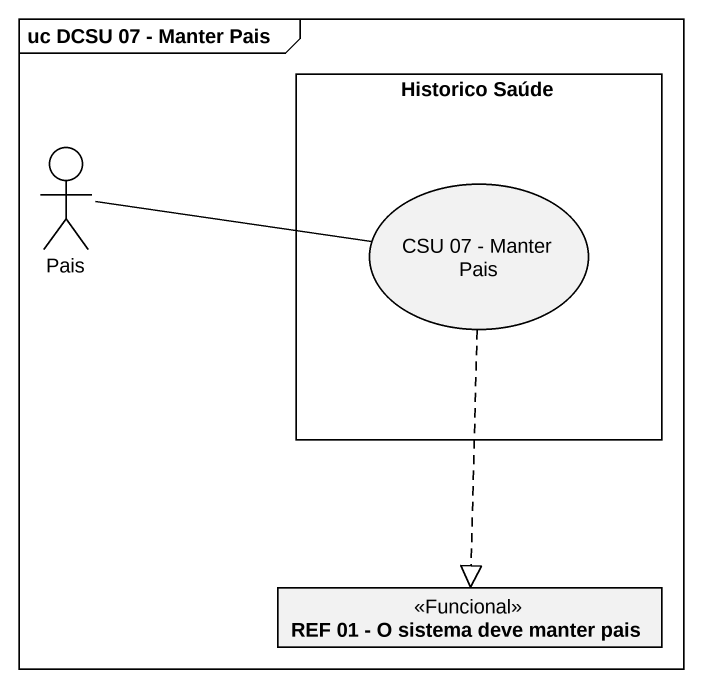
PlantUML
@startuml
mainframe uc DCSU 07 - Manter Pais
allowmixing
hide circle
hide empty members
rectangle "Historico Saúde" as Historico_Saúde {
  usecase "CSU 07 - Manter Pais" as CSU_07_Manter_Pais
}
actor Pais
class "REF 01 - O sistema deve manter pais" as REF_01_O_sistema_deve <<Funcional>>
Pais -right- CSU_07_Manter_Pais
CSU_07_Manter_Pais ..|> REF_01_O_sistema_deve
@enduml
